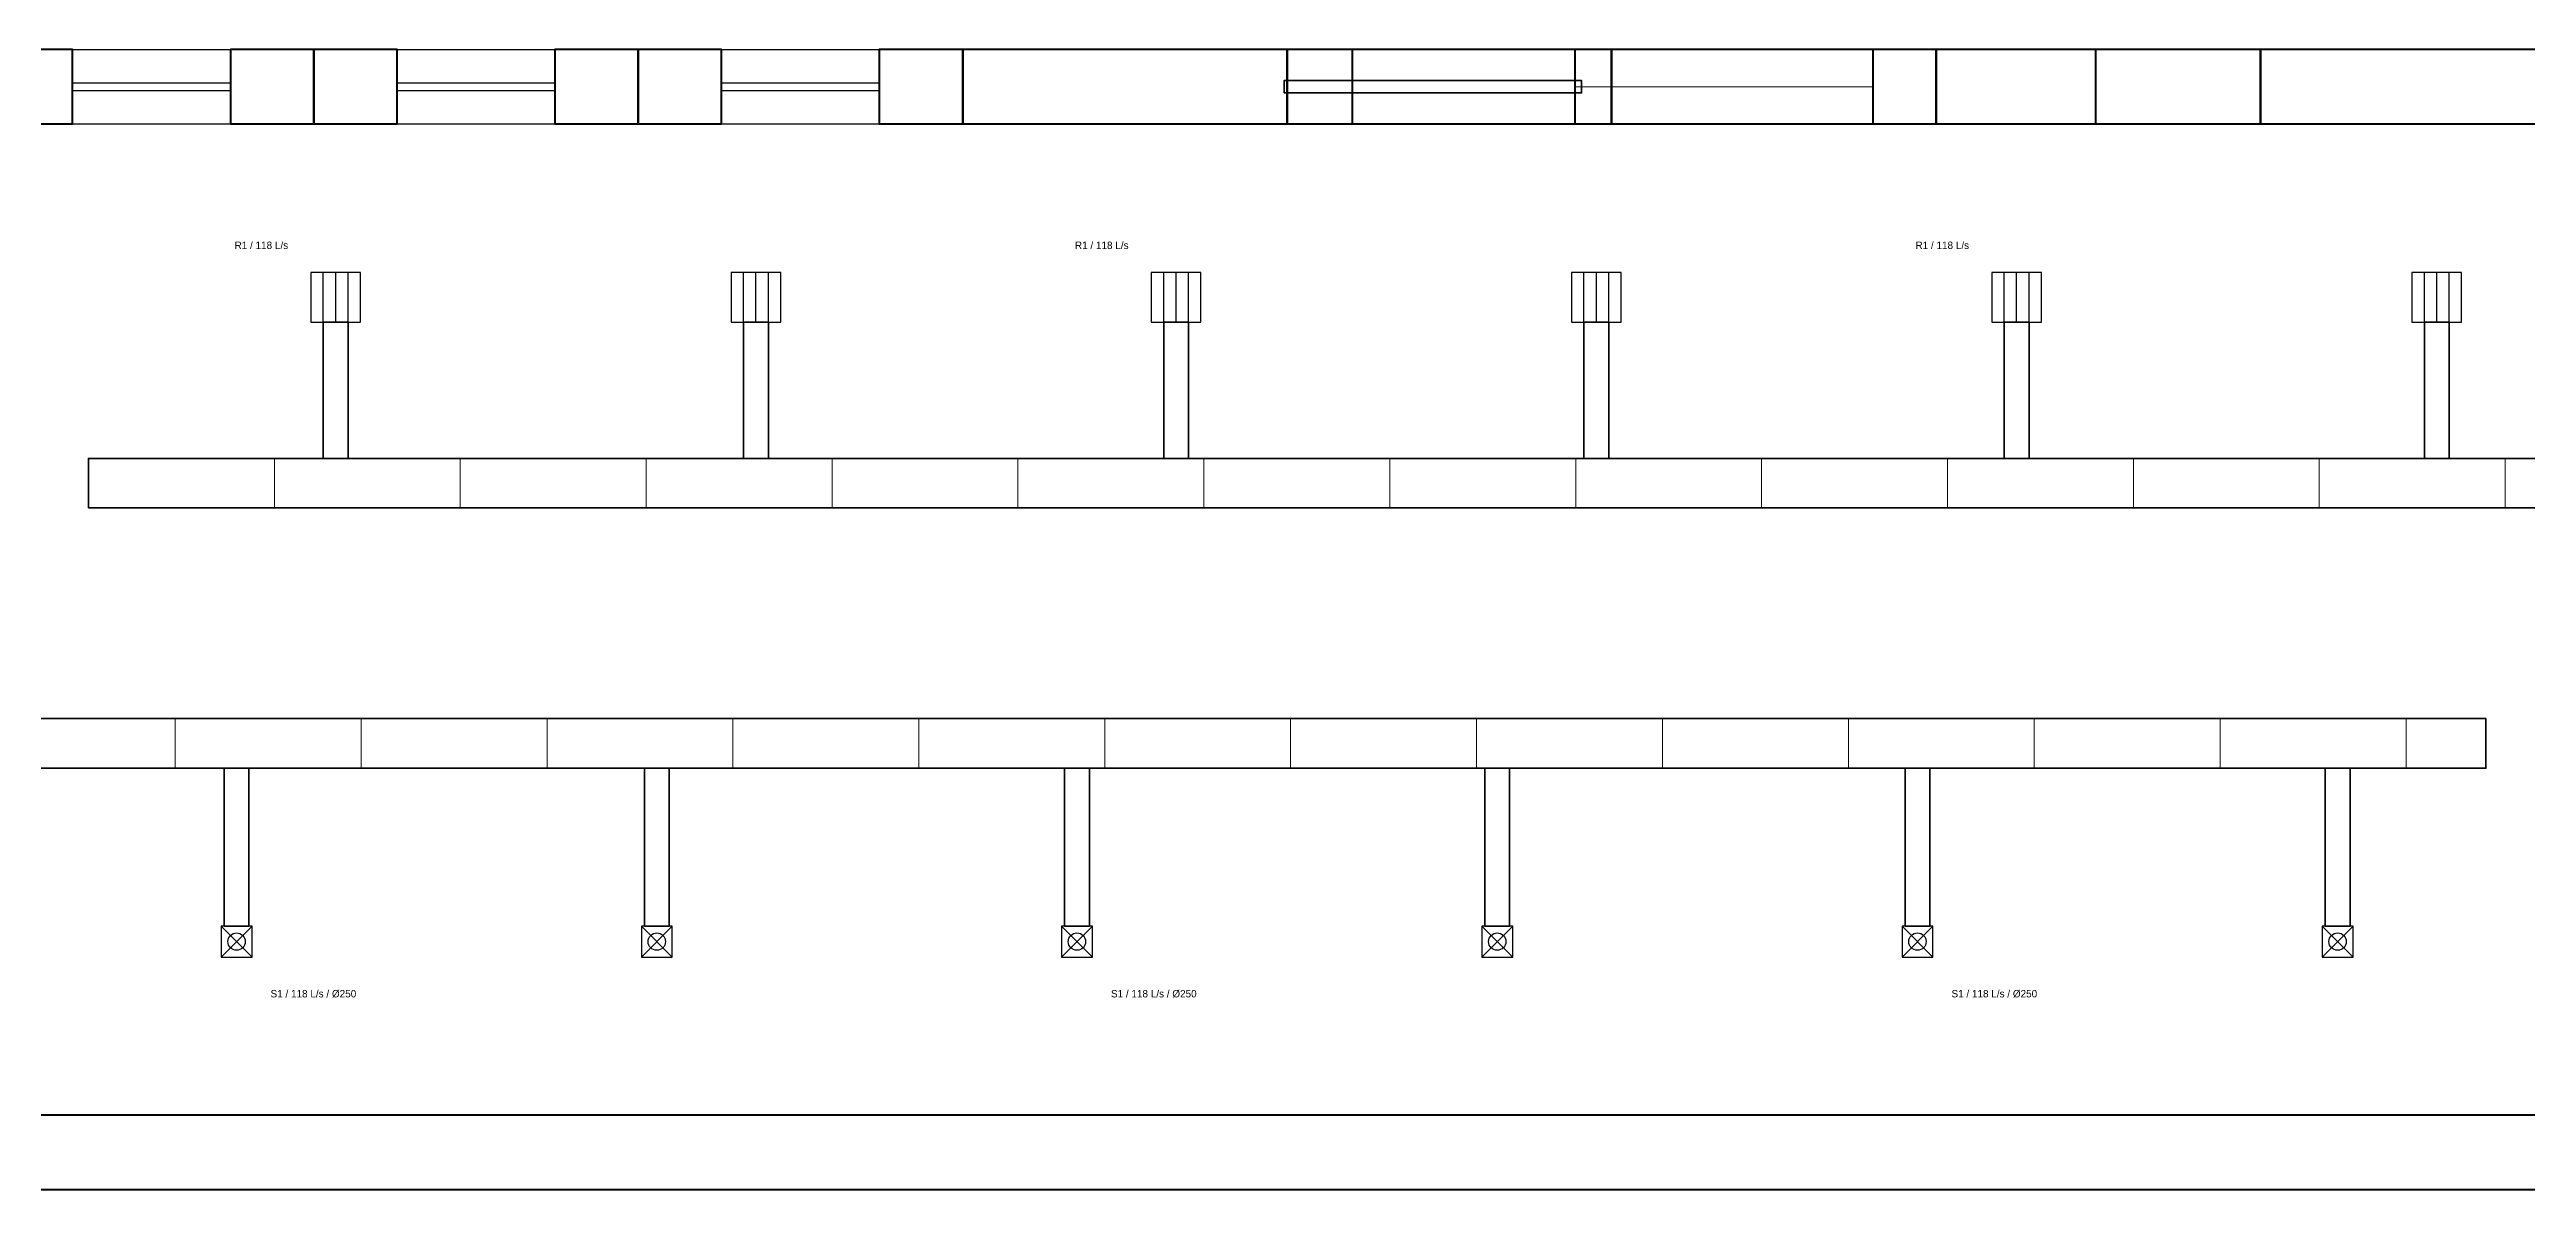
# Model space of a CAD drawing. Header units: millimetres. Extents: x 0 to 251927, y -4600 to 4600.
# Drawn here: x 168338 to 188324, y -4600 to 4600 of the extents above; entities that cross this region are included whole.
import ezdxf
from ezdxf.enums import TextEntityAlignment as Align

# ---------------------------------------------------------------- set-up
doc = ezdxf.new("R2010")
doc.units = ezdxf.units.MM
doc.linetypes.add('DASHED', pattern=[1.524, 1.27, -0.254])
for name, color, linetype, lineweight in [('A-DOOR-PRES', 1, 'CONTINUOUS', 35), ('A-GLAZ', 5, 'CONTINUOUS', 25), ('A-HIDN', 8, 'DASHED', 18), ('A-WALL-PRHU', 7, 'CONTINUOUS', 70), ('M-ANNO-TEXT', 7, 'CONTINUOUS', 25), ('M-DUCT-JNT', 8, 'CONTINUOUS', 13), ('M-DUCT-RETN', 30, 'CONTINUOUS', 35), ('M-DUCT-SUPP', 5, 'CONTINUOUS', 35), ('M-HVAC-DIFF', 5, 'CONTINUOUS', 25), ('M-HVAC-GRIL', 30, 'CONTINUOUS', 25)]:
    doc.layers.add(name, color=color, linetype=linetype, lineweight=lineweight)

msp = doc.modelspace()

# ---------------------------------------------------------------- linework, layer by layer
at = {"layer": 'A-DOOR-PRES'}
for p, q in [((180649, 4000), (180649, 4600)), ((183049, 4000), (183049, 4600))]:
    msp.add_line(p, q, dxfattribs=at)
msp.add_lwpolyline([(178299, 4250), (180699, 4250), (180699, 4350), (178299, 4350)], close=True, dxfattribs=at)
at = {"layer": 'A-GLAZ'}
for p, q in [((168524, 4600), (169797, 4600)), ((171142, 4600), (172415, 4600)), ((173760, 4600), (175033, 4600)), ((168524, 4330), (169797, 4330)), ((168524, 4270), (169797, 4270)), ((171142, 4330), (172415, 4330)), ((171142, 4270), (172415, 4270)), ((173760, 4330), (175033, 4330)), ((173760, 4270), (175033, 4270)), ((168524, 4000), (169797, 4000)), ((171142, 4000), (172415, 4000)), ((173760, 4000), (175033, 4000))]:
    msp.add_line(p, q, dxfattribs=at)
at = {"layer": 'A-HIDN'}
msp.add_line((180649, 4300), (183049, 4300), dxfattribs=at)
at = {"layer": 'A-WALL-PRHU'}
for points in [[(167852, 4000), (168524, 4000), (168524, 4600), (167852, 4600)], [(169797, 4000), (170470, 4000), (170470, 4600), (169797, 4600)], [(170470, 4000), (171142, 4000), (171142, 4600), (170470, 4600)], [(172415, 4000), (173088, 4000), (173088, 4600), (172415, 4600)], [(173088, 4000), (173760, 4000), (173760, 4600), (173088, 4600)], [(175033, 4000), (175706, 4000), (175706, 4600), (175033, 4600)], [(175706, 4000), (178324, 4000), (178324, 4600), (175706, 4600)], [(178324, 4000), (180942, 4000), (180942, 4600), (178324, 4600)], [(178849, 4000), (180649, 4000), (180649, 4600), (178849, 4600)], [(180942, 4000), (183560, 4000), (183560, 4600), (180942, 4600)], [(183049, 4000), (184849, 4000), (184849, 4600), (183049, 4600)], [(183560, 4000), (186178, 4000), (186178, 4600), (183560, 4600)], [(186178, 4000), (188796, 4000), (188796, 4600), (186178, 4600)], [(167852, -4600), (188796, -4600), (188796, -4000), (167852, -4000)]]:
    msp.add_lwpolyline(points, close=True, dxfattribs=at)
at = {"layer": 'M-DUCT-JNT'}
for p, q in [((170152, 900), (170152, 1300)), ((171652, 900), (171652, 1300)), ((173152, 900), (173152, 1300)), ((174652, 900), (174652, 1300)), ((176152, 900), (176152, 1300)), ((177652, 900), (177652, 1300)), ((179152, 900), (179152, 1300)), ((180652, 900), (180652, 1300)), ((182152, 900), (182152, 1300)), ((183652, 900), (183652, 1300)), ((185152, 900), (185152, 1300)), ((186652, 900), (186652, 1300)), ((188152, 900), (188152, 1300)), ((169352, -1200), (169352, -800)), ((170852, -1200), (170852, -800)), ((172352, -1200), (172352, -800)), ((173852, -1200), (173852, -800)), ((175352, -1200), (175352, -800)), ((176852, -1200), (176852, -800)), ((178352, -1200), (178352, -800)), ((179852, -1200), (179852, -800)), ((181352, -1200), (181352, -800)), ((182852, -1200), (182852, -800)), ((184352, -1200), (184352, -800)), ((185852, -1200), (185852, -800)), ((187352, -1200), (187352, -800))]:
    msp.add_line(p, q, dxfattribs=at)
at = {"layer": 'M-DUCT-RETN'}
for points in [[(170547, 1300), (170747, 1300), (170747, 2400), (170547, 2400)], [(173938, 1300), (174138, 1300), (174138, 2400), (173938, 2400)], [(177328, 1300), (177528, 1300), (177528, 2400), (177328, 2400)], [(180719, 1300), (180919, 1300), (180919, 2400), (180719, 2400)], [(184110, 1300), (184310, 1300), (184310, 2400), (184110, 2400)], [(187500, 1300), (187700, 1300), (187700, 2400), (187500, 2400)], [(168652, 900), (188796, 900), (188796, 1300), (168652, 1300)]]:
    msp.add_lwpolyline(points, close=True, dxfattribs=at)
at = {"layer": 'M-DUCT-SUPP'}
for points in [[(167852, -1200), (187996, -1200), (187996, -800), (167852, -800)], [(169747, -2475), (169947, -2475), (169947, -1200), (169747, -1200)], [(173138, -2475), (173338, -2475), (173338, -1200), (173138, -1200)], [(176528, -2475), (176728, -2475), (176728, -1200), (176528, -1200)], [(179919, -2475), (180119, -2475), (180119, -1200), (179919, -1200)], [(183310, -2475), (183510, -2475), (183510, -1200), (183310, -1200)], [(186700, -2475), (186900, -2475), (186900, -1200), (186700, -1200)]]:
    msp.add_lwpolyline(points, close=True, dxfattribs=at)
at = {"layer": 'M-HVAC-DIFF'}
for p, q in [((169722, -2725), (169972, -2475)), ((169722, -2475), (169972, -2725)), ((173113, -2725), (173363, -2475)), ((173113, -2475), (173363, -2725)), ((176503, -2725), (176753, -2475)), ((176503, -2475), (176753, -2725)), ((179894, -2725), (180144, -2475)), ((179894, -2475), (180144, -2725)), ((183285, -2725), (183535, -2475)), ((183285, -2475), (183535, -2725)), ((186675, -2725), (186925, -2475)), ((186675, -2475), (186925, -2725))]:
    msp.add_line(p, q, dxfattribs=at)
for points in [[(169722, -2725), (169972, -2725), (169972, -2475), (169722, -2475)], [(173113, -2725), (173363, -2725), (173363, -2475), (173113, -2475)], [(176503, -2725), (176753, -2725), (176753, -2475), (176503, -2475)], [(179894, -2725), (180144, -2725), (180144, -2475), (179894, -2475)], [(183285, -2725), (183535, -2725), (183535, -2475), (183285, -2475)], [(186675, -2725), (186925, -2725), (186925, -2475), (186675, -2475)]]:
    msp.add_lwpolyline(points, close=True, dxfattribs=at)
for centre in [(169847, -2600), (173238, -2600), (176628, -2600), (180019, -2600), (183410, -2600), (186800, -2600)]:
    msp.add_circle(centre, 70, dxfattribs=at)
at = {"layer": 'M-HVAC-GRIL'}
for p, q in [((170547, 2400), (170547, 2800)), ((170647, 2400), (170647, 2800)), ((170747, 2400), (170747, 2800)), ((173938, 2400), (173938, 2800)), ((174038, 2400), (174038, 2800)), ((174138, 2400), (174138, 2800)), ((177328, 2400), (177328, 2800)), ((177428, 2400), (177428, 2800)), ((177528, 2400), (177528, 2800)), ((180719, 2400), (180719, 2800)), ((180819, 2400), (180819, 2800)), ((180919, 2400), (180919, 2800)), ((184110, 2400), (184110, 2800)), ((184210, 2400), (184210, 2800)), ((184310, 2400), (184310, 2800)), ((187500, 2400), (187500, 2800)), ((187600, 2400), (187600, 2800)), ((187700, 2400), (187700, 2800))]:
    msp.add_line(p, q, dxfattribs=at)
for points in [[(170447, 2400), (170847, 2400), (170847, 2800), (170447, 2800)], [(173838, 2400), (174238, 2400), (174238, 2800), (173838, 2800)], [(177228, 2400), (177628, 2400), (177628, 2800), (177228, 2800)], [(180619, 2400), (181019, 2400), (181019, 2800), (180619, 2800)], [(184010, 2400), (184410, 2400), (184410, 2800), (184010, 2800)], [(187400, 2400), (187800, 2400), (187800, 2800), (187400, 2800)]]:
    msp.add_lwpolyline(points, close=True, dxfattribs=at)

# ---------------------------------------------------------------- texts
at = {"layer": 'M-ANNO-TEXT'}
for s, p in [('R1 / 118 L/s', (170047, 3020)), ('R1 / 118 L/s', (176828, 3020)), ('R1 / 118 L/s', (183610, 3020)), ('S1 / 118 L/s / Ø250', (170467, -3020)), ('S1 / 118 L/s / Ø250', (177248, -3020)), ('S1 / 118 L/s / Ø250', (184030, -3020))]:
    msp.add_text(s, height=60, dxfattribs=at).set_placement(p, align=Align.MIDDLE_CENTER)

doc.saveas('drawing.dxf')
